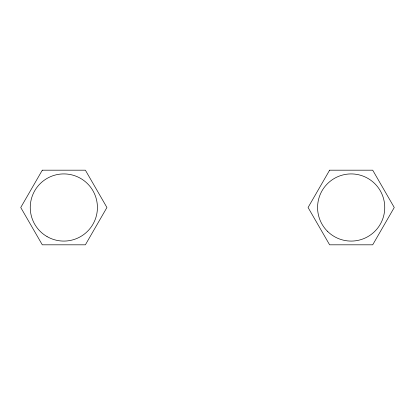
<?xml version="1.0" encoding="UTF-8"?>
<svg xmlns="http://www.w3.org/2000/svg" width="415" height="415" viewBox="0 0 415 415"><rect width="100%" height="100%" fill="white"/><g stroke="black" fill="none" stroke-linecap="round" stroke-linejoin="round"><path stroke-width="0.62" d="M42.294 170.186L20.75 207.5L42.294 244.814L85.381 244.814L106.925 207.5L85.381 170.186L42.294 170.186M329.619 170.186L308.075 207.5L329.619 244.814L372.706 244.814L394.25 207.5L372.706 170.186L329.619 170.186M327.414 231.248A33.584 33.584 0 0 0 383.6 216.194A33.584 33.584 0 0 0 342.468 175.063A33.584 33.584 0 0 0 327.414 231.248M47.045 236.586A33.584 33.584 0 0 0 97.421 207.5A33.584 33.584 0 0 0 47.045 178.414A33.584 33.584 0 0 0 47.045 236.586"/></g></svg>
